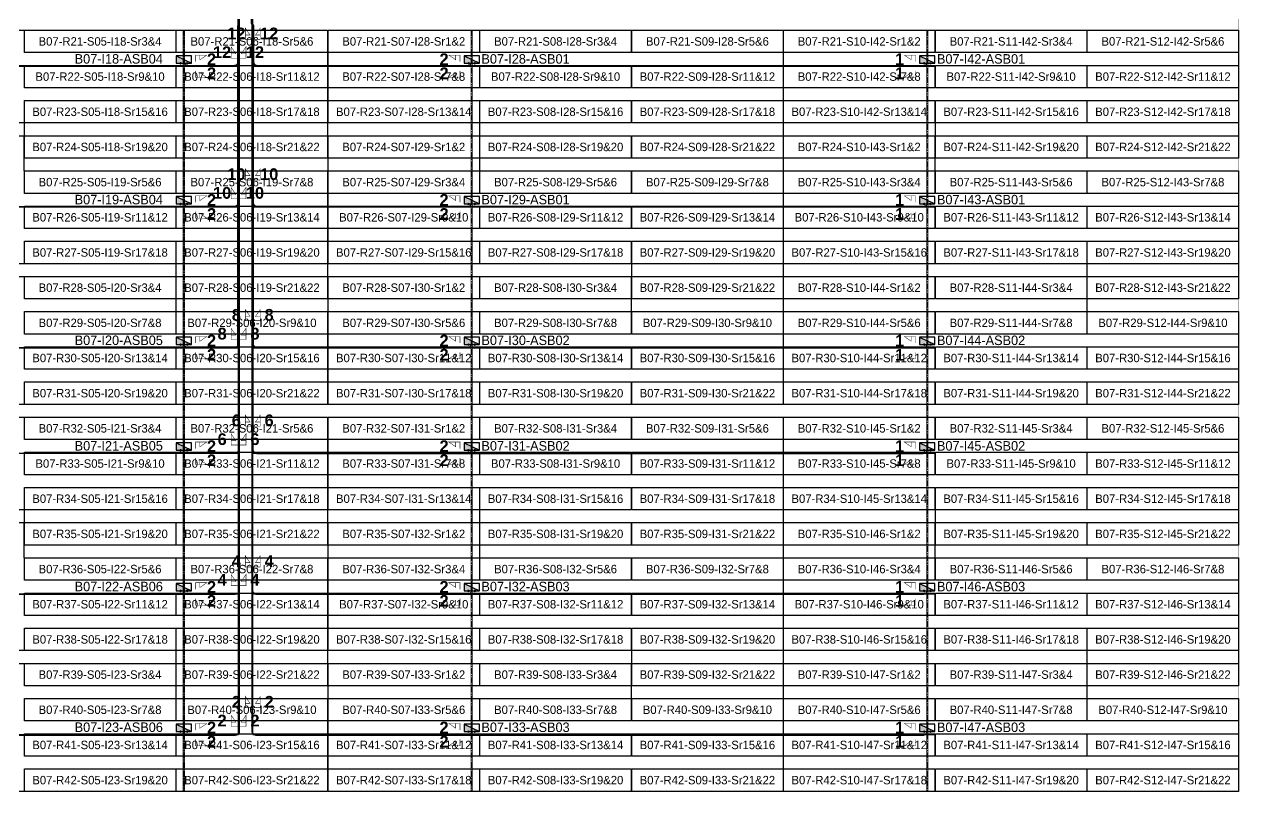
# Model space of a CAD drawing. Header units: metres. Extents: x 530797 to 531186, y 2675622 to 2675942.
# Drawn here: x 530926.7 to 531185.8, y 2675621.7 to 2675785.3 of the extents above; entities that cross this region are included whole.
import ezdxf
from ezdxf.enums import TextEntityAlignment as Align

# ---------------------------------------------------------------- set-up
doc = ezdxf.new("R2010")
doc.units = ezdxf.units.M
doc.linetypes.add('CENTER', pattern=[2, 1.25, -0.25, 0.25, -0.25])
doc.layers.add('Boundary-12.5 MW Block', color=6, linetype='Continuous', lineweight=9)
doc.layers.add('PILE', color=1, linetype='Continuous', lineweight=15)
for name, color, linetype in [('DC Trench BL-07', 40, 'Continuous'), ('E-Inverter Grouping', 2, 'Continuous'), ('Inverter Block-07', 7, 'Continuous'), ('LT Cable(AG) INV to LT Panel BL-07', 2, 'Continuous'), ('Messenger Wire Block-07 (Master Path)', 30, 'Continuous'), ('Messenger Wire Block-07 (MW Path)', 191, 'Continuous'), ('Messenger Wire Exc Link', 7, 'Continuous'), ('MMS Table Block-07', 8, 'Continuous'), ('Plan Line - DC BL-07', 40, 'Continuous'), ('Section Marking BL-07', 2, 'Continuous')]:
    doc.layers.add(name, color=color, linetype=linetype)
doc.styles.add('BoldTextStyle', font='arialbd.ttf')
doc.styles.get("Standard").update_dxf_attribs({"font": 'Adani Regular.ttf'})

# ---------------------------------------------------------------- blocks, each defined once
blk = doc.blocks.new('MMS Table (32.292 x 4.788)')
at = {"color": 0}
blk.add_lwpolyline([(0, -0.002), (0, 4.786), (32.292, 4.786), (32.292, -0.002)], close=True, dxfattribs=at)
at = {"color": 7}
blk.add_attdef('ID1', text='', height=1.8, dxfattribs=at).set_placement((16.146, 2.392), align=Align.MIDDLE_CENTER)
blk = doc.blocks.new('Inverter Block')
h = blk.add_hatch(color=0)
h.dxf.hatch_style = 1
h.paths.add_polyline_path([(-1.46, 2.27), (-1.46, 0.85), (1.46, 0.85)])
at = {"color": 0}
blk.add_lwpolyline([(1.46, 2.27), (-1.46, 2.27), (-1.46, 0.85), (1.46, 0.85)], close=True, dxfattribs=at)
blk.add_lwpolyline([(-1.46, 2.27), (1.46, 0.85)], dxfattribs=at)
at = {"layer": 'PILE'}
for centre in [(-0.61, 0.85), (0.61, 0.85)]:
    blk.add_circle(centre, 0.156, dxfattribs=at)
at = {"color": 7}
blk.add_attdef('ID', (-1.46, 3.01), '', height=1.8, dxfattribs=at)

msp = doc.modelspace()

# ---------------------------------------------------------------- linework, layer by layer
at = {"layer": 'Boundary-12.5 MW Block', "const_width": 0.05}
msp.add_lwpolyline([(530797.14, 2675941.58), (531185.74, 2675941.58), (531185.74, 2675621.79), (530797.14, 2675621.79)], close=True, dxfattribs=at)
at = {"layer": 'DC Trench BL-07', "color": 40, "const_width": 0.15}
for points in [[(530960.88, 2675784.08), (530960.58, 2675784.08), (530960.58, 2675621.79), (530960.88, 2675621.79)], [(531022.29, 2675784.08), (531021.99, 2675784.08), (531021.99, 2675621.79), (531022.29, 2675621.79)], [(531119.47, 2675784.08), (531119.17, 2675784.08), (531119.17, 2675621.79), (531119.47, 2675621.79)]]:
    msp.add_lwpolyline(points, close=True, dxfattribs=at)
at = {"layer": 'E-Inverter Grouping'}
for points in [[(530991.39, 2675756.79), (530926.7, 2675756.79), (530926.7, 2675764.29), (530894.31, 2675764.29), (530894.31, 2675784.08), (530991.39, 2675784.08)], [(531088.56, 2675756.79), (531023.88, 2675756.79), (531023.88, 2675764.29), (530991.49, 2675764.29), (530991.49, 2675784.08), (531088.56, 2675784.08)], [(531185.74, 2675756.79), (531121.06, 2675756.79), (531121.06, 2675764.29), (531088.66, 2675764.29), (531088.66, 2675784.08), (531185.74, 2675784.08)], [(530991.39, 2675726.79), (530959.1, 2675726.79), (530959.1, 2675734.29), (530894.31, 2675734.29), (530894.31, 2675761.58), (530926.6, 2675761.58), (530926.6, 2675754.08), (530991.39, 2675754.08)], [(531088.56, 2675726.79), (531056.27, 2675726.79), (531056.27, 2675734.29), (530991.49, 2675734.29), (530991.49, 2675761.58), (531023.78, 2675761.58), (531023.78, 2675754.08), (531088.56, 2675754.08)], [(531185.74, 2675726.79), (531153.45, 2675726.79), (531153.45, 2675734.29), (531088.66, 2675734.29), (531088.66, 2675761.58), (531120.96, 2675761.58), (531120.96, 2675754.08), (531185.74, 2675754.08)], [(530959, 2675724.08), (530991.39, 2675724.08), (530991.39, 2675704.29), (530894.31, 2675704.29), (530894.31, 2675731.58), (530959, 2675731.58)], [(531056.17, 2675724.08), (531088.56, 2675724.08), (531088.56, 2675704.29), (530991.49, 2675704.29), (530991.49, 2675731.58), (531056.17, 2675731.58)], [(531153.35, 2675724.08), (531185.74, 2675724.08), (531185.74, 2675704.29), (531088.66, 2675704.29), (531088.66, 2675731.58), (531153.35, 2675731.58)], [(530991.39, 2675674.29), (530926.7, 2675674.29), (530926.7, 2675681.79), (530894.31, 2675681.79), (530894.31, 2675701.58), (530991.39, 2675701.58)], [(531088.56, 2675674.29), (531023.88, 2675674.29), (531023.88, 2675681.79), (530991.49, 2675681.79), (530991.49, 2675701.58), (531088.56, 2675701.58)], [(531185.74, 2675674.29), (531121.06, 2675674.29), (531121.06, 2675681.79), (531088.66, 2675681.79), (531088.66, 2675701.58), (531185.74, 2675701.58)], [(530991.39, 2675644.29), (530959.1, 2675644.29), (530959.1, 2675651.79), (530894.31, 2675651.79), (530894.31, 2675679.08), (530926.6, 2675679.08), (530926.6, 2675671.58), (530991.39, 2675671.58)], [(531088.56, 2675644.29), (531056.27, 2675644.29), (531056.27, 2675651.79), (530991.49, 2675651.79), (530991.49, 2675679.08), (531023.78, 2675679.08), (531023.78, 2675671.58), (531088.56, 2675671.58)], [(531185.74, 2675644.29), (531153.45, 2675644.29), (531153.45, 2675651.79), (531088.66, 2675651.79), (531088.66, 2675679.08), (531120.96, 2675679.08), (531120.96, 2675671.58), (531185.74, 2675671.58)], [(530959, 2675641.58), (530991.39, 2675641.58), (530991.39, 2675621.79), (530894.31, 2675621.79), (530894.31, 2675649.08), (530959, 2675649.08)], [(531056.17, 2675641.58), (531088.56, 2675641.58), (531088.56, 2675621.79), (530991.49, 2675621.79), (530991.49, 2675649.08), (531056.17, 2675649.08)], [(531153.35, 2675641.58), (531185.74, 2675641.58), (531185.74, 2675621.79), (531088.66, 2675621.79), (531088.66, 2675649.08), (531153.35, 2675649.08)]]:
    msp.add_lwpolyline(points, close=True, dxfattribs=at)
at = {"layer": 'LT Cable(AG) INV to LT Panel BL-07'}
for points in [[(530987.18, 2675815.36), (530981.59, 2675815.36, -0.104388), (530981.22, 2675815.43), (530979.35, 2675816.26, 0.042157), (530979.2, 2675816.28), (530973.14, 2675816.28, 0.414214), (530972.24, 2675815.38), (530972.24, 2675785.65, 0.021647), (530972.24, 2675785.58), (530972.29, 2675785.08, -0.021647), (530972.29, 2675785), (530972.29, 2675777.38, -0.414214), (530971.39, 2675776.48), (530864.46, 2675776.48, -0.414214), (530863.56, 2675777.38), (530863.56, 2675777.73)], [(530987.18, 2675815.31), (530981.58, 2675815.31, -0.104512), (530981.22, 2675815.38), (530979.35, 2675816.21, 0.042157), (530979.19, 2675816.23), (530973.19, 2675816.23, 0.414214), (530972.29, 2675815.33), (530972.29, 2675785.65, 0.021647), (530972.29, 2675785.58), (530972.34, 2675785.08, -0.021647), (530972.34, 2675785), (530972.34, 2675747.33, -0.414214), (530971.44, 2675746.43), (530864.46, 2675746.43, -0.414214), (530863.56, 2675747.33), (530863.56, 2675747.73)], [(530985.24, 2675815.26), (530981.57, 2675815.26, -0.104638), (530981.21, 2675815.33), (530979.34, 2675816.16, 0.042157), (530979.19, 2675816.18), (530973.24, 2675816.18, 0.414214), (530972.34, 2675815.28), (530972.34, 2675785.66, 0.021647), (530972.34, 2675785.58), (530972.39, 2675785.08, -0.021647), (530972.39, 2675785), (530972.39, 2675717.28, -0.414214), (530971.49, 2675716.38), (530864.46, 2675716.38, -0.414214), (530863.56, 2675717.28), (530863.56, 2675717.73)], [(530985.24, 2675815.21), (530981.57, 2675815.21, -0.104764), (530981.2, 2675815.28), (530979.34, 2675816.11, 0.042157), (530979.19, 2675816.13), (530973.29, 2675816.13, 0.414214), (530972.39, 2675815.23), (530972.39, 2675785.66, 0.021647), (530972.39, 2675785.58), (530972.44, 2675785.08, -0.021647), (530972.44, 2675785.01), (530972.44, 2675694.73, -0.414214), (530971.54, 2675693.83), (530864.46, 2675693.83, -0.414214), (530863.56, 2675694.73), (530863.56, 2675695.23)], [(530983.16, 2675815.16), (530981.56, 2675815.16, -0.10489), (530981.2, 2675815.23), (530979.33, 2675816.06, 0.042157), (530979.18, 2675816.08), (530973.34, 2675816.08, 0.414214), (530972.44, 2675815.18), (530972.44, 2675785.66, 0.021647), (530972.44, 2675785.58), (530972.49, 2675785.09, -0.021647), (530972.49, 2675785.01), (530972.49, 2675664.68, -0.414214), (530971.59, 2675663.78), (530864.46, 2675663.78, -0.414214), (530863.56, 2675664.68), (530863.56, 2675665.23)], [(530983.16, 2675815.11), (530981.55, 2675815.11, -0.105017), (530981.19, 2675815.19), (530979.33, 2675816.01, 0.042157), (530979.18, 2675816.03), (530973.39, 2675816.03, 0.414214), (530972.49, 2675815.13), (530972.49, 2675785.66, 0.021647), (530972.49, 2675785.59), (530972.54, 2675785.09, -0.021647), (530972.54, 2675785.01), (530972.54, 2675634.63, -0.414214), (530971.64, 2675633.73), (530864.46, 2675633.73, -0.414214), (530863.56, 2675634.63), (530863.56, 2675635.23)], [(530987.18, 2675815.38), (530981.59, 2675815.38, -0.104325), (530981.23, 2675815.46), (530979.35, 2675816.29, 0.042157), (530979.2, 2675816.3), (530973.12, 2675816.3, 0.414214), (530972.22, 2675815.4), (530972.22, 2675785.65, 0.021647), (530972.22, 2675785.57), (530972.26, 2675785.08, -0.021647), (530972.27, 2675785), (530972.27, 2675777.4, -0.414214), (530971.37, 2675776.5), (530961.63, 2675776.5, -0.414214), (530960.73, 2675777.4), (530960.73, 2675777.73)], [(530987.18, 2675815.33), (530981.58, 2675815.33, -0.10445), (530981.22, 2675815.41), (530979.35, 2675816.24, 0.042157), (530979.2, 2675816.25), (530973.17, 2675816.25, 0.414214), (530972.27, 2675815.35), (530972.27, 2675785.65, 0.021647), (530972.27, 2675785.58), (530972.31, 2675785.08, -0.021647), (530972.32, 2675785), (530972.32, 2675747.35, -0.414214), (530971.42, 2675746.45), (530961.63, 2675746.45, -0.414214), (530960.73, 2675747.35), (530960.73, 2675747.73)], [(530985.24, 2675815.28), (530981.58, 2675815.28, -0.104575), (530981.21, 2675815.36), (530979.34, 2675816.19, 0.042157), (530979.19, 2675816.2), (530973.22, 2675816.2, 0.414214), (530972.32, 2675815.3), (530972.32, 2675785.66, 0.021647), (530972.32, 2675785.58), (530972.36, 2675785.08, -0.021647), (530972.37, 2675785), (530972.37, 2675717.3, -0.414214), (530971.47, 2675716.4), (530961.63, 2675716.4, -0.414214), (530960.73, 2675717.3), (530960.73, 2675717.73)], [(530985.24, 2675815.23), (530981.57, 2675815.23, -0.104701), (530981.21, 2675815.31), (530979.34, 2675816.14, 0.042157), (530979.19, 2675816.15), (530973.27, 2675816.15, 0.414214), (530972.37, 2675815.25), (530972.37, 2675785.66, 0.021647), (530972.37, 2675785.58), (530972.41, 2675785.08, -0.021647), (530972.42, 2675785), (530972.42, 2675694.75, -0.414214), (530971.52, 2675693.85), (530961.63, 2675693.85, -0.414214), (530960.73, 2675694.75), (530960.73, 2675695.23)], [(530983.16, 2675815.18), (530981.56, 2675815.18, -0.104827), (530981.2, 2675815.26), (530979.33, 2675816.09, 0.042157), (530979.18, 2675816.1), (530973.32, 2675816.1, 0.414214), (530972.42, 2675815.2), (530972.42, 2675785.66, 0.021647), (530972.42, 2675785.58), (530972.46, 2675785.08, -0.021647), (530972.47, 2675785.01), (530972.47, 2675664.7, -0.414214), (530971.57, 2675663.8), (530961.63, 2675663.8, -0.414214), (530960.73, 2675664.7), (530960.73, 2675665.23)], [(530983.16, 2675815.13), (530981.56, 2675815.13, -0.104954), (530981.19, 2675815.21), (530979.33, 2675816.04, 0.042157), (530979.18, 2675816.05), (530973.37, 2675816.05, 0.414214), (530972.47, 2675815.15), (530972.47, 2675785.66, 0.021647), (530972.47, 2675785.58), (530972.51, 2675785.09, -0.021647), (530972.52, 2675785.01), (530972.52, 2675634.65, -0.414214), (530971.62, 2675633.75), (530961.63, 2675633.75, -0.414214), (530960.73, 2675634.65), (530960.73, 2675635.23)]]:
    msp.add_lwpolyline(points, format="xyb", dxfattribs=at)
at = {"layer": 'LT Cable(AG) INV to LT Panel BL-07', "color": 5}
for points in [[(530982.14, 2675814.78), (530980.57, 2675814.78, 0.078431), (530980.29, 2675814.74), (530979.38, 2675814.44, -0.078431), (530979.1, 2675814.4), (530975.97, 2675814.4, 0.414214), (530975.07, 2675813.5), (530975.07, 2675785.76, 0.093355), (530975.13, 2675785.44), (530975.23, 2675785.18, -0.093355), (530975.29, 2675784.85), (530975.29, 2675634.65, 0.414214), (530976.19, 2675633.75), (531118.42, 2675633.75, 0.414214), (531119.32, 2675634.65), (531119.32, 2675635.23)], [(530982.14, 2675814.76), (530980.57, 2675814.76, 0.078431), (530980.29, 2675814.71), (530979.39, 2675814.42, -0.078431), (530979.11, 2675814.38), (530975.99, 2675814.38, 0.414214), (530975.09, 2675813.48), (530975.09, 2675785.77, 0.093355), (530975.15, 2675785.44), (530975.25, 2675785.18, -0.093355), (530975.32, 2675784.85), (530975.32, 2675634.68, 0.414214), (530976.22, 2675633.78), (531021.24, 2675633.78, 0.414214), (531022.14, 2675634.68), (531022.14, 2675635.23)], [(530982.14, 2675814.73), (530980.57, 2675814.73, 0.078431), (530980.3, 2675814.69), (530979.39, 2675814.39, -0.078431), (530979.11, 2675814.35), (530976.02, 2675814.35, 0.414214), (530975.12, 2675813.45), (530975.12, 2675785.77, 0.093355), (530975.18, 2675785.45), (530975.28, 2675785.19, -0.093355), (530975.34, 2675784.86), (530975.34, 2675664.7, 0.414214), (530976.24, 2675663.8), (531118.42, 2675663.8, 0.414214), (531119.32, 2675664.7), (531119.32, 2675665.23)], [(530982.14, 2675814.71), (530980.58, 2675814.71, 0.078431), (530980.3, 2675814.66), (530979.39, 2675814.37, -0.078431), (530979.12, 2675814.33), (530976.04, 2675814.33, 0.414214), (530975.14, 2675813.43), (530975.14, 2675785.78, 0.093355), (530975.2, 2675785.45), (530975.3, 2675785.19, -0.093355), (530975.37, 2675784.86), (530975.37, 2675664.73, 0.414214), (530976.27, 2675663.83), (531021.24, 2675663.83, 0.414214), (531022.14, 2675664.73), (531022.14, 2675665.23)], [(530984.13, 2675814.68), (530980.58, 2675814.68, 0.078431), (530980.3, 2675814.64), (530979.4, 2675814.34, -0.078431), (530979.12, 2675814.3), (530976.07, 2675814.3, 0.414214), (530975.17, 2675813.4), (530975.17, 2675785.78, 0.093355), (530975.23, 2675785.46), (530975.33, 2675785.2, -0.093355), (530975.39, 2675784.87), (530975.39, 2675694.75, 0.414214), (530976.29, 2675693.85), (531118.42, 2675693.85, 0.414214), (531119.32, 2675694.75), (531119.32, 2675695.23)], [(530984.13, 2675814.66), (530980.58, 2675814.66, 0.078431), (530980.31, 2675814.61), (530979.4, 2675814.32, -0.078431), (530979.12, 2675814.28), (530976.09, 2675814.28, 0.414214), (530975.19, 2675813.38), (530975.19, 2675785.79, 0.093355), (530975.25, 2675785.46), (530975.35, 2675785.2, -0.093355), (530975.42, 2675784.87), (530975.42, 2675694.78, 0.414214), (530976.32, 2675693.88), (531021.24, 2675693.88, 0.414214), (531022.14, 2675694.78), (531022.14, 2675695.23)], [(530984.13, 2675814.63), (530980.59, 2675814.63, 0.078431), (530980.31, 2675814.59), (530979.41, 2675814.29, -0.078431), (530979.13, 2675814.25), (530976.12, 2675814.25, 0.414214), (530975.22, 2675813.35), (530975.22, 2675785.79, 0.093355), (530975.28, 2675785.46), (530975.38, 2675785.2, -0.093355), (530975.44, 2675784.88), (530975.44, 2675717.3, 0.414214), (530976.34, 2675716.4), (531118.42, 2675716.4, 0.414214), (531119.32, 2675717.3), (531119.32, 2675717.73)], [(530984.13, 2675814.61), (530980.59, 2675814.61, 0.078431), (530980.32, 2675814.56), (530979.41, 2675814.27, -0.078431), (530979.13, 2675814.23), (530976.14, 2675814.23, 0.414214), (530975.24, 2675813.33), (530975.24, 2675785.8, 0.093355), (530975.3, 2675785.47), (530975.4, 2675785.21, -0.093355), (530975.47, 2675784.88), (530975.47, 2675717.33, 0.414214), (530976.37, 2675716.43), (531021.24, 2675716.43, 0.414214), (531022.14, 2675717.33), (531022.14, 2675717.73)], [(530986.29, 2675814.58), (530980.6, 2675814.58, 0.078431), (530980.32, 2675814.54), (530979.41, 2675814.24, -0.078431), (530979.14, 2675814.2), (530976.17, 2675814.2, 0.414214), (530975.27, 2675813.3), (530975.27, 2675785.8, 0.093355), (530975.33, 2675785.47), (530975.43, 2675785.21, -0.093355), (530975.49, 2675784.89), (530975.49, 2675747.35, 0.414214), (530976.39, 2675746.45), (531118.42, 2675746.45, 0.414214), (531119.32, 2675747.35), (531119.32, 2675747.73)], [(530986.29, 2675814.56), (530980.6, 2675814.56, 0.078431), (530980.32, 2675814.51), (530979.42, 2675814.22, -0.078431), (530979.14, 2675814.18), (530976.19, 2675814.18, 0.414214), (530975.29, 2675813.28), (530975.29, 2675785.81, 0.093355), (530975.35, 2675785.48), (530975.45, 2675785.22, -0.093355), (530975.52, 2675784.89), (530975.52, 2675747.38, 0.414214), (530976.42, 2675746.48), (531021.24, 2675746.48, 0.414214), (531022.14, 2675747.38), (531022.14, 2675747.73)], [(530986.29, 2675814.53), (530980.6, 2675814.53, 0.078431), (530980.33, 2675814.49), (530979.42, 2675814.19, -0.078431), (530979.14, 2675814.15), (530976.22, 2675814.15, 0.414214), (530975.32, 2675813.25), (530975.32, 2675785.81, 0.093355), (530975.38, 2675785.48), (530975.48, 2675785.22, -0.093355), (530975.54, 2675784.9), (530975.54, 2675777.4, 0.414214), (530976.44, 2675776.5), (531118.42, 2675776.5, 0.414214), (531119.32, 2675777.4), (531119.32, 2675777.73)], [(530986.29, 2675814.51), (530980.61, 2675814.51, 0.078431), (530980.33, 2675814.46), (530979.43, 2675814.17, -0.078431), (530979.15, 2675814.13), (530976.24, 2675814.13, 0.414214), (530975.34, 2675813.23), (530975.34, 2675785.82, 0.093355), (530975.4, 2675785.49), (530975.5, 2675785.23, -0.093355), (530975.57, 2675784.9), (530975.57, 2675777.43, 0.414214), (530976.47, 2675776.53), (531021.24, 2675776.53, 0.414214), (531022.14, 2675777.43), (531022.14, 2675777.73)]]:
    msp.add_lwpolyline(points, format="xyb", dxfattribs=at)
at = {"layer": 'Messenger Wire Block-07 (Master Path)'}
for points in [[(530972.39, 2675633.88), (530972.39, 2675785.04)], [(530975.42, 2675633.88), (530975.42, 2675785.04)], [(530861.92, 2675776.38), (530972.39, 2675776.38)], [(530975.42, 2675776.38), (531120.96, 2675776.38)], [(530861.92, 2675746.38), (530972.39, 2675746.38)], [(530975.42, 2675746.38), (531120.96, 2675746.38)], [(530861.92, 2675716.38), (530972.39, 2675716.38)], [(530975.42, 2675716.38), (531120.96, 2675716.38)], [(530861.92, 2675693.88), (530972.39, 2675693.88)], [(530975.42, 2675693.88), (531120.96, 2675693.88)], [(530861.92, 2675663.88), (530972.39, 2675663.88)], [(530975.42, 2675663.88), (531120.96, 2675663.88)], [(530861.92, 2675633.88), (530972.39, 2675633.88)], [(530975.42, 2675633.88), (531120.96, 2675633.88)]]:
    msp.add_lwpolyline(points, dxfattribs=at)
at = {"layer": 'Messenger Wire Block-07 (MW Path)', "const_width": 0.1}
for points in [[(530972.14, 2675716.38), (530972.14, 2675785.04)], [(530972.64, 2675633.88), (530972.64, 2675785.04)], [(530975.17, 2675633.88), (530975.17, 2675785.04)], [(530975.67, 2675716.38), (530975.67, 2675785.04)], [(530861.92, 2675776.38), (530972.39, 2675776.38)], [(530975.42, 2675776.38), (531120.96, 2675776.38)], [(530861.92, 2675746.38), (530972.39, 2675746.38)], [(530975.42, 2675746.38), (531120.96, 2675746.38)], [(530861.92, 2675716.38), (530972.39, 2675716.38)], [(530975.42, 2675716.38), (531120.96, 2675716.38)], [(530861.92, 2675693.88), (530972.39, 2675693.88)], [(530975.42, 2675693.88), (531120.96, 2675693.88)], [(530861.92, 2675663.88), (530972.39, 2675663.88)], [(530975.42, 2675663.88), (531120.96, 2675663.88)], [(530861.92, 2675633.88), (530972.39, 2675633.88)], [(530975.42, 2675633.88), (531120.96, 2675633.88)]]:
    msp.add_lwpolyline(points, dxfattribs=at)
at = {"layer": 'Messenger Wire Exc Link'}
for points in [[(530972.34, 2675785.62), (530972.39, 2675785.04)], [(530975.19, 2675785.62), (530975.42, 2675785.04)]]:
    msp.add_lwpolyline(points, dxfattribs=at)
at = {"layer": 'Plan Line - DC BL-07', "color": 6, "linetype": 'CENTER'}
for points in [[(530960.73, 2675784.08), (530960.73, 2675621.79)], [(531022.14, 2675784.08), (531022.14, 2675621.79)], [(531119.32, 2675784.08), (531119.32, 2675621.79)]]:
    msp.add_lwpolyline(points, dxfattribs=at)
at = {"layer": 'Section Marking BL-07', "color": 94, "lineweight": 35, "true_color": 0x00a500, "const_width": 0.1}
for points in [[(530975.22, 2675782.13), (530973.83, 2675782.13), (530973.83, 2675784.53), (530974.84, 2675783.05), (530973.83, 2675783.05)], [(530975.62, 2675782.13), (530977.01, 2675782.13), (530977.01, 2675784.53), (530976, 2675783.05), (530977.01, 2675783.05)], [(530972.19, 2675778.13), (530970.8, 2675778.13), (530970.8, 2675780.53), (530971.81, 2675779.05), (530970.8, 2675779.05)], [(530972.59, 2675778.13), (530973.98, 2675778.13), (530973.98, 2675780.53), (530972.97, 2675779.05), (530973.98, 2675779.05)], [(530963.23, 2675777.38), (530963.23, 2675778.77), (530965.63, 2675778.77), (530964.15, 2675777.76), (530964.15, 2675778.77)], [(531019.64, 2675777.38), (531019.64, 2675778.77), (531017.24, 2675778.77), (531018.72, 2675777.76), (531018.72, 2675778.77)], [(531116.82, 2675777.38), (531116.82, 2675778.77), (531114.42, 2675778.77), (531115.9, 2675777.76), (531115.9, 2675778.77)], [(530963.23, 2675775.38), (530963.23, 2675773.99), (530965.63, 2675773.99), (530964.15, 2675775), (530964.15, 2675773.99)], [(531019.64, 2675775.38), (531019.64, 2675773.99), (531017.24, 2675773.99), (531018.72, 2675775), (531018.72, 2675773.99)], [(531116.82, 2675775.38), (531116.82, 2675773.99), (531114.42, 2675773.99), (531115.9, 2675775), (531115.9, 2675773.99)], [(530975.22, 2675752.13), (530973.83, 2675752.13), (530973.83, 2675754.53), (530974.84, 2675753.05), (530973.83, 2675753.05)], [(530975.62, 2675752.13), (530977.01, 2675752.13), (530977.01, 2675754.53), (530976, 2675753.05), (530977.01, 2675753.05)], [(530972.19, 2675748.13), (530970.8, 2675748.13), (530970.8, 2675750.53), (530971.81, 2675749.05), (530970.8, 2675749.05)], [(530972.59, 2675748.13), (530973.98, 2675748.13), (530973.98, 2675750.53), (530972.97, 2675749.05), (530973.98, 2675749.05)], [(530963.23, 2675747.38), (530963.23, 2675748.77), (530965.63, 2675748.77), (530964.15, 2675747.76), (530964.15, 2675748.77)], [(531019.64, 2675747.38), (531019.64, 2675748.77), (531017.24, 2675748.77), (531018.72, 2675747.76), (531018.72, 2675748.77)], [(531116.82, 2675747.38), (531116.82, 2675748.77), (531114.42, 2675748.77), (531115.9, 2675747.76), (531115.9, 2675748.77)], [(530963.23, 2675745.38), (530963.23, 2675743.99), (530965.63, 2675743.99), (530964.15, 2675745), (530964.15, 2675743.99)], [(531019.64, 2675745.38), (531019.64, 2675743.99), (531017.24, 2675743.99), (531018.72, 2675745), (531018.72, 2675743.99)], [(531116.82, 2675745.38), (531116.82, 2675743.99), (531114.42, 2675743.99), (531115.9, 2675745), (531115.9, 2675743.99)], [(530975.22, 2675722.13), (530973.83, 2675722.13), (530973.83, 2675724.53), (530974.84, 2675723.05), (530973.83, 2675723.05)], [(530975.62, 2675722.13), (530977.01, 2675722.13), (530977.01, 2675724.53), (530976, 2675723.05), (530977.01, 2675723.05)], [(530972.19, 2675718.13), (530970.8, 2675718.13), (530970.8, 2675720.53), (530971.81, 2675719.05), (530970.8, 2675719.05)], [(530972.59, 2675718.13), (530973.98, 2675718.13), (530973.98, 2675720.53), (530972.97, 2675719.05), (530973.98, 2675719.05)], [(530963.23, 2675717.38), (530963.23, 2675718.77), (530965.63, 2675718.77), (530964.15, 2675717.76), (530964.15, 2675718.77)], [(531019.64, 2675717.38), (531019.64, 2675718.77), (531017.24, 2675718.77), (531018.72, 2675717.76), (531018.72, 2675718.77)], [(531116.82, 2675717.38), (531116.82, 2675718.77), (531114.42, 2675718.77), (531115.9, 2675717.76), (531115.9, 2675718.77)], [(530963.23, 2675715.38), (530963.23, 2675713.99), (530965.63, 2675713.99), (530964.15, 2675715), (530964.15, 2675713.99)], [(531019.64, 2675715.38), (531019.64, 2675713.99), (531017.24, 2675713.99), (531018.72, 2675715), (531018.72, 2675713.99)], [(531116.82, 2675715.38), (531116.82, 2675713.99), (531114.42, 2675713.99), (531115.9, 2675715), (531115.9, 2675713.99)], [(530975.22, 2675699.63), (530973.83, 2675699.63), (530973.83, 2675702.03), (530974.84, 2675700.55), (530973.83, 2675700.55)], [(530975.62, 2675699.63), (530977.01, 2675699.63), (530977.01, 2675702.03), (530976, 2675700.55), (530977.01, 2675700.55)], [(530963.23, 2675694.88), (530963.23, 2675696.27), (530965.63, 2675696.27), (530964.15, 2675695.26), (530964.15, 2675696.27)], [(530972.19, 2675695.63), (530970.8, 2675695.63), (530970.8, 2675698.03), (530971.81, 2675696.55), (530970.8, 2675696.55)], [(530972.59, 2675695.63), (530973.98, 2675695.63), (530973.98, 2675698.03), (530972.97, 2675696.55), (530973.98, 2675696.55)], [(531019.64, 2675694.88), (531019.64, 2675696.27), (531017.24, 2675696.27), (531018.72, 2675695.26), (531018.72, 2675696.27)], [(531116.82, 2675694.88), (531116.82, 2675696.27), (531114.42, 2675696.27), (531115.9, 2675695.26), (531115.9, 2675696.27)], [(530963.23, 2675692.88), (530963.23, 2675691.49), (530965.63, 2675691.49), (530964.15, 2675692.5), (530964.15, 2675691.49)], [(531019.64, 2675692.88), (531019.64, 2675691.49), (531017.24, 2675691.49), (531018.72, 2675692.5), (531018.72, 2675691.49)], [(531116.82, 2675692.88), (531116.82, 2675691.49), (531114.42, 2675691.49), (531115.9, 2675692.5), (531115.9, 2675691.49)], [(530975.22, 2675669.63), (530973.83, 2675669.63), (530973.83, 2675672.03), (530974.84, 2675670.55), (530973.83, 2675670.55)], [(530975.62, 2675669.63), (530977.01, 2675669.63), (530977.01, 2675672.03), (530976, 2675670.55), (530977.01, 2675670.55)], [(530972.19, 2675665.63), (530970.8, 2675665.63), (530970.8, 2675668.03), (530971.81, 2675666.55), (530970.8, 2675666.55)], [(530972.59, 2675665.63), (530973.98, 2675665.63), (530973.98, 2675668.03), (530972.97, 2675666.55), (530973.98, 2675666.55)], [(530963.23, 2675664.88), (530963.23, 2675666.27), (530965.63, 2675666.27), (530964.15, 2675665.26), (530964.15, 2675666.27)], [(531019.64, 2675664.88), (531019.64, 2675666.27), (531017.24, 2675666.27), (531018.72, 2675665.26), (531018.72, 2675666.27)], [(531116.82, 2675664.88), (531116.82, 2675666.27), (531114.42, 2675666.27), (531115.9, 2675665.26), (531115.9, 2675666.27)], [(530963.23, 2675662.88), (530963.23, 2675661.49), (530965.63, 2675661.49), (530964.15, 2675662.5), (530964.15, 2675661.49)], [(531019.64, 2675662.88), (531019.64, 2675661.49), (531017.24, 2675661.49), (531018.72, 2675662.5), (531018.72, 2675661.49)], [(531116.82, 2675662.88), (531116.82, 2675661.49), (531114.42, 2675661.49), (531115.9, 2675662.5), (531115.9, 2675661.49)], [(530975.22, 2675639.63), (530973.83, 2675639.63), (530973.83, 2675642.03), (530974.84, 2675640.55), (530973.83, 2675640.55)], [(530975.62, 2675639.63), (530977.01, 2675639.63), (530977.01, 2675642.03), (530976, 2675640.55), (530977.01, 2675640.55)], [(530972.19, 2675635.63), (530970.8, 2675635.63), (530970.8, 2675638.03), (530971.81, 2675636.55), (530970.8, 2675636.55)], [(530972.59, 2675635.63), (530973.98, 2675635.63), (530973.98, 2675638.03), (530972.97, 2675636.55), (530973.98, 2675636.55)], [(530963.23, 2675634.88), (530963.23, 2675636.27), (530965.63, 2675636.27), (530964.15, 2675635.26), (530964.15, 2675636.27)], [(531019.64, 2675634.88), (531019.64, 2675636.27), (531017.24, 2675636.27), (531018.72, 2675635.26), (531018.72, 2675636.27)], [(531116.82, 2675634.88), (531116.82, 2675636.27), (531114.42, 2675636.27), (531115.9, 2675635.26), (531115.9, 2675636.27)], [(530963.23, 2675632.88), (530963.23, 2675631.49), (530965.63, 2675631.49), (530964.15, 2675632.5), (530964.15, 2675631.49)], [(531019.64, 2675632.88), (531019.64, 2675631.49), (531017.24, 2675631.49), (531018.72, 2675632.5), (531018.72, 2675631.49)], [(531116.82, 2675632.88), (531116.82, 2675631.49), (531114.42, 2675631.49), (531115.9, 2675632.5), (531115.9, 2675631.49)]]:
    msp.add_lwpolyline(points, dxfattribs=at)

# ---------------------------------------------------------------- block references
at = {"layer": 'Inverter Block-07'}
ref = msp.add_blockref('Inverter Block', (530960.73, 2675776.07), dxfattribs=dict(at, xscale=1.124999999976148, yscale=1.124999999976148, zscale=1.124999999976148))
ref.add_attrib('ID', 'B07-I18-ASB04', (530937.43, 2675776.95), dxfattribs={"layer": '0', "color": 7, "height": 2.025})
ref = msp.add_blockref('Inverter Block', (531022.14, 2675776.07), dxfattribs=dict(at, xscale=1.124999999976148, yscale=1.124999999976148, zscale=1.124999999976148))
ref.add_attrib('ID', 'B07-I28-ASB01', (531024.21, 2675776.94), dxfattribs={"layer": '0', "color": 7, "height": 2.025})
ref = msp.add_blockref('Inverter Block', (531119.32, 2675776.07), dxfattribs=dict(at, xscale=1.124999999976148, yscale=1.124999999976148, zscale=1.124999999976148))
ref.add_attrib('ID', 'B07-I42-ASB01', (531121.39, 2675776.94), dxfattribs={"layer": '0', "color": 7, "height": 2.025})
ref = msp.add_blockref('Inverter Block', (530960.73, 2675746.07), dxfattribs=dict(at, xscale=1.124999999976148, yscale=1.124999999976148, zscale=1.124999999976148))
ref.add_attrib('ID', 'B07-I19-ASB04', (530937.43, 2675746.95), dxfattribs={"layer": '0', "color": 7, "height": 2.025})
ref = msp.add_blockref('Inverter Block', (531022.14, 2675746.07), dxfattribs=dict(at, xscale=1.124999999976148, yscale=1.124999999976148, zscale=1.124999999976148))
ref.add_attrib('ID', 'B07-I29-ASB01', (531024.21, 2675746.94), dxfattribs={"layer": '0', "color": 7, "height": 2.025})
ref = msp.add_blockref('Inverter Block', (531119.32, 2675746.07), dxfattribs=dict(at, xscale=1.124999999976148, yscale=1.124999999976148, zscale=1.124999999976148))
ref.add_attrib('ID', 'B07-I43-ASB01', (531121.39, 2675746.94), dxfattribs={"layer": '0', "color": 7, "height": 2.025})
ref = msp.add_blockref('Inverter Block', (530960.73, 2675716.07), dxfattribs=dict(at, xscale=1.124999999976148, yscale=1.124999999976148, zscale=1.124999999976148))
ref.add_attrib('ID', 'B07-I20-ASB05', (530937.43, 2675716.95), dxfattribs={"layer": '0', "color": 7, "height": 2.025})
ref = msp.add_blockref('Inverter Block', (531022.14, 2675716.07), dxfattribs=dict(at, xscale=1.124999999976148, yscale=1.124999999976148, zscale=1.124999999976148))
ref.add_attrib('ID', 'B07-I30-ASB02', (531024.21, 2675716.94), dxfattribs={"layer": '0', "color": 7, "height": 2.025})
ref = msp.add_blockref('Inverter Block', (531119.32, 2675716.07), dxfattribs=dict(at, xscale=1.124999999976148, yscale=1.124999999976148, zscale=1.124999999976148))
ref.add_attrib('ID', 'B07-I44-ASB02', (531121.39, 2675716.94), dxfattribs={"layer": '0', "color": 7, "height": 2.025})
ref = msp.add_blockref('Inverter Block', (530960.73, 2675693.57), dxfattribs=dict(at, xscale=1.124999999976148, yscale=1.124999999976148, zscale=1.124999999976148))
ref.add_attrib('ID', 'B07-I21-ASB05', (530937.43, 2675694.45), dxfattribs={"layer": '0', "color": 7, "height": 2.025})
ref = msp.add_blockref('Inverter Block', (531022.14, 2675693.57), dxfattribs=dict(at, xscale=1.124999999976148, yscale=1.124999999976148, zscale=1.124999999976148))
ref.add_attrib('ID', 'B07-I31-ASB02', (531024.21, 2675694.44), dxfattribs={"layer": '0', "color": 7, "height": 2.025})
ref = msp.add_blockref('Inverter Block', (531119.32, 2675693.57), dxfattribs=dict(at, xscale=1.124999999976148, yscale=1.124999999976148, zscale=1.124999999976148))
ref.add_attrib('ID', 'B07-I45-ASB02', (531121.39, 2675694.44), dxfattribs={"layer": '0', "color": 7, "height": 2.025})
ref = msp.add_blockref('Inverter Block', (530960.73, 2675663.57), dxfattribs=dict(at, xscale=1.124999999976148, yscale=1.124999999976148, zscale=1.124999999976148))
ref.add_attrib('ID', 'B07-I22-ASB06', (530937.43, 2675664.45), dxfattribs={"layer": '0', "color": 7, "height": 2.025})
ref = msp.add_blockref('Inverter Block', (531022.14, 2675663.57), dxfattribs=dict(at, xscale=1.124999999976148, yscale=1.124999999976148, zscale=1.124999999976148))
ref.add_attrib('ID', 'B07-I32-ASB03', (531024.21, 2675664.44), dxfattribs={"layer": '0', "color": 7, "height": 2.025})
ref = msp.add_blockref('Inverter Block', (531119.32, 2675663.57), dxfattribs=dict(at, xscale=1.124999999976148, yscale=1.124999999976148, zscale=1.124999999976148))
ref.add_attrib('ID', 'B07-I46-ASB03', (531121.39, 2675664.44), dxfattribs={"layer": '0', "color": 7, "height": 2.025})
ref = msp.add_blockref('Inverter Block', (530960.73, 2675633.57), dxfattribs=dict(at, xscale=1.124999999976148, yscale=1.124999999976148, zscale=1.124999999976148))
ref.add_attrib('ID', 'B07-I23-ASB06', (530937.43, 2675634.45), dxfattribs={"layer": '0', "color": 7, "height": 2.025})
ref = msp.add_blockref('Inverter Block', (531022.14, 2675633.57), dxfattribs=dict(at, xscale=1.124999999976148, yscale=1.124999999976148, zscale=1.124999999976148))
ref.add_attrib('ID', 'B07-I33-ASB03', (531024.21, 2675634.44), dxfattribs={"layer": '0', "color": 7, "height": 2.025})
ref = msp.add_blockref('Inverter Block', (531119.32, 2675633.57), dxfattribs=dict(at, xscale=1.124999999976148, yscale=1.124999999976148, zscale=1.124999999976148))
ref.add_attrib('ID', 'B07-I47-ASB03', (531121.39, 2675634.44), dxfattribs={"layer": '0', "color": 7, "height": 2.025})
at = {"layer": 'MMS Table Block-07'}
for p, values in [((530926.7, 2675779.29), {'ID1': 'B07-R21-S05-I18-Sr3&4'}), ((530959.1, 2675779.29), {'ID1': 'B07-R21-S06-I18-Sr5&6'}), ((530991.49, 2675779.29), {'ID1': 'B07-R21-S07-I28-Sr1&2'}), ((531023.88, 2675779.29), {'ID1': 'B07-R21-S08-I28-Sr3&4'}), ((531056.27, 2675779.29), {'ID1': 'B07-R21-S09-I28-Sr5&6'}), ((531088.66, 2675779.29), {'ID1': 'B07-R21-S10-I42-Sr1&2'}), ((531121.06, 2675779.29), {'ID1': 'B07-R21-S11-I42-Sr3&4'}), ((531153.45, 2675779.29), {'ID1': 'B07-R21-S12-I42-Sr5&6'}), ((530926.7, 2675771.79), {'ID1': 'B07-R22-S05-I18-Sr9&10'}), ((530959.1, 2675771.79), {'ID1': 'B07-R22-S06-I18-Sr11&12'}), ((530991.49, 2675771.79), {'ID1': 'B07-R22-S07-I28-Sr7&8'}), ((531023.88, 2675771.79), {'ID1': 'B07-R22-S08-I28-Sr9&10'}), ((531056.27, 2675771.79), {'ID1': 'B07-R22-S09-I28-Sr11&12'}), ((531088.66, 2675771.79), {'ID1': 'B07-R22-S10-I42-Sr7&8'}), ((531121.06, 2675771.79), {'ID1': 'B07-R22-S11-I42-Sr9&10'}), ((531153.45, 2675771.79), {'ID1': 'B07-R22-S12-I42-Sr11&12'}), ((530926.7, 2675764.29), {'ID1': 'B07-R23-S05-I18-Sr15&16'}), ((530959.1, 2675764.29), {'ID1': 'B07-R23-S06-I18-Sr17&18'}), ((530991.49, 2675764.29), {'ID1': 'B07-R23-S07-I28-Sr13&14'}), ((531023.88, 2675764.29), {'ID1': 'B07-R23-S08-I28-Sr15&16'}), ((531056.27, 2675764.29), {'ID1': 'B07-R23-S09-I28-Sr17&18'}), ((531088.66, 2675764.29), {'ID1': 'B07-R23-S10-I42-Sr13&14'}), ((531121.06, 2675764.29), {'ID1': 'B07-R23-S11-I42-Sr15&16'}), ((531153.45, 2675764.29), {'ID1': 'B07-R23-S12-I42-Sr17&18'}), ((530926.7, 2675756.79), {'ID1': 'B07-R24-S05-I18-Sr19&20'}), ((530959.1, 2675756.79), {'ID1': 'B07-R24-S06-I18-Sr21&22'}), ((530991.49, 2675756.79), {'ID1': 'B07-R24-S07-I29-Sr1&2'}), ((531023.88, 2675756.79), {'ID1': 'B07-R24-S08-I28-Sr19&20'}), ((531056.27, 2675756.79), {'ID1': 'B07-R24-S09-I28-Sr21&22'}), ((531088.66, 2675756.79), {'ID1': 'B07-R24-S10-I43-Sr1&2'}), ((531121.06, 2675756.79), {'ID1': 'B07-R24-S11-I42-Sr19&20'}), ((531153.45, 2675756.79), {'ID1': 'B07-R24-S12-I42-Sr21&22'}), ((530926.7, 2675749.29), {'ID1': 'B07-R25-S05-I19-Sr5&6'}), ((530959.1, 2675749.29), {'ID1': 'B07-R25-S06-I19-Sr7&8'}), ((530991.49, 2675749.29), {'ID1': 'B07-R25-S07-I29-Sr3&4'}), ((531023.88, 2675749.29), {'ID1': 'B07-R25-S08-I29-Sr5&6'}), ((531056.27, 2675749.29), {'ID1': 'B07-R25-S09-I29-Sr7&8'}), ((531088.66, 2675749.29), {'ID1': 'B07-R25-S10-I43-Sr3&4'}), ((531121.06, 2675749.29), {'ID1': 'B07-R25-S11-I43-Sr5&6'}), ((531153.45, 2675749.29), {'ID1': 'B07-R25-S12-I43-Sr7&8'}), ((530926.7, 2675741.79), {'ID1': 'B07-R26-S05-I19-Sr11&12'}), ((530959.1, 2675741.79), {'ID1': 'B07-R26-S06-I19-Sr13&14'}), ((530991.49, 2675741.79), {'ID1': 'B07-R26-S07-I29-Sr9&10'}), ((531023.88, 2675741.79), {'ID1': 'B07-R26-S08-I29-Sr11&12'}), ((531056.27, 2675741.79), {'ID1': 'B07-R26-S09-I29-Sr13&14'}), ((531088.66, 2675741.79), {'ID1': 'B07-R26-S10-I43-Sr9&10'}), ((531121.06, 2675741.79), {'ID1': 'B07-R26-S11-I43-Sr11&12'}), ((531153.45, 2675741.79), {'ID1': 'B07-R26-S12-I43-Sr13&14'}), ((530926.7, 2675734.29), {'ID1': 'B07-R27-S05-I19-Sr17&18'}), ((530959.1, 2675734.29), {'ID1': 'B07-R27-S06-I19-Sr19&20'}), ((530991.49, 2675734.29), {'ID1': 'B07-R27-S07-I29-Sr15&16'}), ((531023.88, 2675734.29), {'ID1': 'B07-R27-S08-I29-Sr17&18'}), ((531056.27, 2675734.29), {'ID1': 'B07-R27-S09-I29-Sr19&20'}), ((531088.66, 2675734.29), {'ID1': 'B07-R27-S10-I43-Sr15&16'}), ((531121.06, 2675734.29), {'ID1': 'B07-R27-S11-I43-Sr17&18'}), ((531153.45, 2675734.29), {'ID1': 'B07-R27-S12-I43-Sr19&20'}), ((530926.7, 2675726.79), {'ID1': 'B07-R28-S05-I20-Sr3&4'}), ((530959.1, 2675726.79), {'ID1': 'B07-R28-S06-I19-Sr21&22'}), ((530991.49, 2675726.79), {'ID1': 'B07-R28-S07-I30-Sr1&2'}), ((531023.88, 2675726.79), {'ID1': 'B07-R28-S08-I30-Sr3&4'}), ((531056.27, 2675726.79), {'ID1': 'B07-R28-S09-I29-Sr21&22'}), ((531088.66, 2675726.79), {'ID1': 'B07-R28-S10-I44-Sr1&2'}), ((531121.06, 2675726.79), {'ID1': 'B07-R28-S11-I44-Sr3&4'}), ((531153.45, 2675726.79), {'ID1': 'B07-R28-S12-I43-Sr21&22'}), ((530926.7, 2675719.29), {'ID1': 'B07-R29-S05-I20-Sr7&8'}), ((530959.1, 2675719.29), {'ID1': 'B07-R29-S06-I20-Sr9&10'}), ((530991.49, 2675719.29), {'ID1': 'B07-R29-S07-I30-Sr5&6'}), ((531023.88, 2675719.29), {'ID1': 'B07-R29-S08-I30-Sr7&8'}), ((531056.27, 2675719.29), {'ID1': 'B07-R29-S09-I30-Sr9&10'}), ((531088.66, 2675719.29), {'ID1': 'B07-R29-S10-I44-Sr5&6'}), ((531121.06, 2675719.29), {'ID1': 'B07-R29-S11-I44-Sr7&8'}), ((531153.45, 2675719.29), {'ID1': 'B07-R29-S12-I44-Sr9&10'}), ((530926.7, 2675711.79), {'ID1': 'B07-R30-S05-I20-Sr13&14'}), ((530959.1, 2675711.79), {'ID1': 'B07-R30-S06-I20-Sr15&16'}), ((530991.49, 2675711.79), {'ID1': 'B07-R30-S07-I30-Sr11&12'}), ((531023.88, 2675711.79), {'ID1': 'B07-R30-S08-I30-Sr13&14'}), ((531056.27, 2675711.79), {'ID1': 'B07-R30-S09-I30-Sr15&16'}), ((531088.66, 2675711.79), {'ID1': 'B07-R30-S10-I44-Sr11&12'}), ((531121.06, 2675711.79), {'ID1': 'B07-R30-S11-I44-Sr13&14'}), ((531153.45, 2675711.79), {'ID1': 'B07-R30-S12-I44-Sr15&16'}), ((530926.7, 2675704.29), {'ID1': 'B07-R31-S05-I20-Sr19&20'}), ((530959.1, 2675704.29), {'ID1': 'B07-R31-S06-I20-Sr21&22'}), ((530991.49, 2675704.29), {'ID1': 'B07-R31-S07-I30-Sr17&18'}), ((531023.88, 2675704.29), {'ID1': 'B07-R31-S08-I30-Sr19&20'}), ((531056.27, 2675704.29), {'ID1': 'B07-R31-S09-I30-Sr21&22'}), ((531088.66, 2675704.29), {'ID1': 'B07-R31-S10-I44-Sr17&18'}), ((531121.06, 2675704.29), {'ID1': 'B07-R31-S11-I44-Sr19&20'}), ((531153.45, 2675704.29), {'ID1': 'B07-R31-S12-I44-Sr21&22'}), ((530926.7, 2675696.79), {'ID1': 'B07-R32-S05-I21-Sr3&4'}), ((530959.1, 2675696.79), {'ID1': 'B07-R32-S06-I21-Sr5&6'}), ((530991.49, 2675696.79), {'ID1': 'B07-R32-S07-I31-Sr1&2'}), ((531023.88, 2675696.79), {'ID1': 'B07-R32-S08-I31-Sr3&4'}), ((531056.27, 2675696.79), {'ID1': 'B07-R32-S09-I31-Sr5&6'}), ((531088.66, 2675696.79), {'ID1': 'B07-R32-S10-I45-Sr1&2'}), ((531121.06, 2675696.79), {'ID1': 'B07-R32-S11-I45-Sr3&4'}), ((531153.45, 2675696.79), {'ID1': 'B07-R32-S12-I45-Sr5&6'}), ((530926.7, 2675689.29), {'ID1': 'B07-R33-S05-I21-Sr9&10'}), ((530959.1, 2675689.29), {'ID1': 'B07-R33-S06-I21-Sr11&12'}), ((530991.49, 2675689.29), {'ID1': 'B07-R33-S07-I31-Sr7&8'}), ((531023.88, 2675689.29), {'ID1': 'B07-R33-S08-I31-Sr9&10'}), ((531056.27, 2675689.29), {'ID1': 'B07-R33-S09-I31-Sr11&12'}), ((531088.66, 2675689.29), {'ID1': 'B07-R33-S10-I45-Sr7&8'}), ((531121.06, 2675689.29), {'ID1': 'B07-R33-S11-I45-Sr9&10'}), ((531153.45, 2675689.29), {'ID1': 'B07-R33-S12-I45-Sr11&12'}), ((530926.7, 2675681.79), {'ID1': 'B07-R34-S05-I21-Sr15&16'}), ((530959.1, 2675681.79), {'ID1': 'B07-R34-S06-I21-Sr17&18'}), ((530991.49, 2675681.79), {'ID1': 'B07-R34-S07-I31-Sr13&14'}), ((531023.88, 2675681.79), {'ID1': 'B07-R34-S08-I31-Sr15&16'}), ((531056.27, 2675681.79), {'ID1': 'B07-R34-S09-I31-Sr17&18'}), ((531088.66, 2675681.79), {'ID1': 'B07-R34-S10-I45-Sr13&14'}), ((531121.06, 2675681.79), {'ID1': 'B07-R34-S11-I45-Sr15&16'}), ((531153.45, 2675681.79), {'ID1': 'B07-R34-S12-I45-Sr17&18'}), ((530926.7, 2675674.29), {'ID1': 'B07-R35-S05-I21-Sr19&20'}), ((530959.1, 2675674.29), {'ID1': 'B07-R35-S06-I21-Sr21&22'}), ((530991.49, 2675674.29), {'ID1': 'B07-R35-S07-I32-Sr1&2'}), ((531023.88, 2675674.29), {'ID1': 'B07-R35-S08-I31-Sr19&20'}), ((531056.27, 2675674.29), {'ID1': 'B07-R35-S09-I31-Sr21&22'}), ((531088.66, 2675674.29), {'ID1': 'B07-R35-S10-I46-Sr1&2'}), ((531121.06, 2675674.29), {'ID1': 'B07-R35-S11-I45-Sr19&20'}), ((531153.45, 2675674.29), {'ID1': 'B07-R35-S12-I45-Sr21&22'}), ((530926.7, 2675666.79), {'ID1': 'B07-R36-S05-I22-Sr5&6'}), ((530959.1, 2675666.79), {'ID1': 'B07-R36-S06-I22-Sr7&8'}), ((530991.49, 2675666.79), {'ID1': 'B07-R36-S07-I32-Sr3&4'}), ((531023.88, 2675666.79), {'ID1': 'B07-R36-S08-I32-Sr5&6'}), ((531056.27, 2675666.79), {'ID1': 'B07-R36-S09-I32-Sr7&8'}), ((531088.66, 2675666.79), {'ID1': 'B07-R36-S10-I46-Sr3&4'}), ((531121.06, 2675666.79), {'ID1': 'B07-R36-S11-I46-Sr5&6'}), ((531153.45, 2675666.79), {'ID1': 'B07-R36-S12-I46-Sr7&8'}), ((530926.7, 2675659.29), {'ID1': 'B07-R37-S05-I22-Sr11&12'}), ((530959.1, 2675659.29), {'ID1': 'B07-R37-S06-I22-Sr13&14'}), ((530991.49, 2675659.29), {'ID1': 'B07-R37-S07-I32-Sr9&10'}), ((531023.88, 2675659.29), {'ID1': 'B07-R37-S08-I32-Sr11&12'}), ((531056.27, 2675659.29), {'ID1': 'B07-R37-S09-I32-Sr13&14'}), ((531088.66, 2675659.29), {'ID1': 'B07-R37-S10-I46-Sr9&10'}), ((531121.06, 2675659.29), {'ID1': 'B07-R37-S11-I46-Sr11&12'}), ((531153.45, 2675659.29), {'ID1': 'B07-R37-S12-I46-Sr13&14'}), ((530926.7, 2675651.79), {'ID1': 'B07-R38-S05-I22-Sr17&18'}), ((530959.1, 2675651.79), {'ID1': 'B07-R38-S06-I22-Sr19&20'}), ((530991.49, 2675651.79), {'ID1': 'B07-R38-S07-I32-Sr15&16'}), ((531023.88, 2675651.79), {'ID1': 'B07-R38-S08-I32-Sr17&18'}), ((531056.27, 2675651.79), {'ID1': 'B07-R38-S09-I32-Sr19&20'}), ((531088.66, 2675651.79), {'ID1': 'B07-R38-S10-I46-Sr15&16'}), ((531121.06, 2675651.79), {'ID1': 'B07-R38-S11-I46-Sr17&18'}), ((531153.45, 2675651.79), {'ID1': 'B07-R38-S12-I46-Sr19&20'}), ((530926.7, 2675644.29), {'ID1': 'B07-R39-S05-I23-Sr3&4'}), ((530959.1, 2675644.29), {'ID1': 'B07-R39-S06-I22-Sr21&22'}), ((530991.49, 2675644.29), {'ID1': 'B07-R39-S07-I33-Sr1&2'}), ((531023.88, 2675644.29), {'ID1': 'B07-R39-S08-I33-Sr3&4'}), ((531056.27, 2675644.29), {'ID1': 'B07-R39-S09-I32-Sr21&22'}), ((531088.66, 2675644.29), {'ID1': 'B07-R39-S10-I47-Sr1&2'}), ((531121.06, 2675644.29), {'ID1': 'B07-R39-S11-I47-Sr3&4'}), ((531153.45, 2675644.29), {'ID1': 'B07-R39-S12-I46-Sr21&22'}), ((530926.7, 2675636.79), {'ID1': 'B07-R40-S05-I23-Sr7&8'}), ((530959.1, 2675636.79), {'ID1': 'B07-R40-S06-I23-Sr9&10'}), ((530991.49, 2675636.79), {'ID1': 'B07-R40-S07-I33-Sr5&6'}), ((531023.88, 2675636.79), {'ID1': 'B07-R40-S08-I33-Sr7&8'}), ((531056.27, 2675636.79), {'ID1': 'B07-R40-S09-I33-Sr9&10'}), ((531088.66, 2675636.79), {'ID1': 'B07-R40-S10-I47-Sr5&6'}), ((531121.06, 2675636.79), {'ID1': 'B07-R40-S11-I47-Sr7&8'}), ((531153.45, 2675636.79), {'ID1': 'B07-R40-S12-I47-Sr9&10'}), ((530926.7, 2675629.29), {'ID1': 'B07-R41-S05-I23-Sr13&14'}), ((530959.1, 2675629.29), {'ID1': 'B07-R41-S06-I23-Sr15&16'}), ((530991.49, 2675629.29), {'ID1': 'B07-R41-S07-I33-Sr11&12'}), ((531023.88, 2675629.29), {'ID1': 'B07-R41-S08-I33-Sr13&14'}), ((531056.27, 2675629.29), {'ID1': 'B07-R41-S09-I33-Sr15&16'}), ((531088.66, 2675629.29), {'ID1': 'B07-R41-S10-I47-Sr11&12'}), ((531121.06, 2675629.29), {'ID1': 'B07-R41-S11-I47-Sr13&14'}), ((531153.45, 2675629.29), {'ID1': 'B07-R41-S12-I47-Sr15&16'}), ((530926.7, 2675621.79), {'ID1': 'B07-R42-S05-I23-Sr19&20'}), ((530959.1, 2675621.79), {'ID1': 'B07-R42-S06-I23-Sr21&22'}), ((530991.49, 2675621.79), {'ID1': 'B07-R42-S07-I33-Sr17&18'}), ((531023.88, 2675621.79), {'ID1': 'B07-R42-S08-I33-Sr19&20'}), ((531056.27, 2675621.79), {'ID1': 'B07-R42-S09-I33-Sr21&22'}), ((531088.66, 2675621.79), {'ID1': 'B07-R42-S10-I47-Sr17&18'}), ((531121.06, 2675621.79), {'ID1': 'B07-R42-S11-I47-Sr19&20'}), ((531153.45, 2675621.79), {'ID1': 'B07-R42-S12-I47-Sr21&22'})]:
    msp.add_blockref('MMS Table (32.292 x 4.788)', p, dxfattribs=at).add_auto_attribs(values)

# ---------------------------------------------------------------- texts
at = {"layer": 'Section Marking BL-07', "color": 94, "true_color": 0x00a500, "style": 'BoldTextStyle'}
for s, p in [('12', (530971.92, 2675783.38)), ('12', (530978.92, 2675783.38)), ('2', (530966.63, 2675777.88)), ('12', (530968.89, 2675779.38)), ('12', (530975.89, 2675779.38)), ('2', (531016.24, 2675777.88)), ('1', (531113.42, 2675777.88)), ('2', (530966.63, 2675774.88)), ('2', (531016.24, 2675774.88)), ('1', (531113.42, 2675774.88)), ('10', (530971.92, 2675753.38)), ('10', (530978.92, 2675753.38)), ('10', (530968.89, 2675749.38)), ('10', (530975.89, 2675749.38)), ('2', (530966.63, 2675747.88)), ('2', (531016.24, 2675747.88)), ('1', (531113.42, 2675747.88)), ('2', (530966.63, 2675744.88)), ('2', (531016.24, 2675744.88)), ('1', (531113.42, 2675744.88)), ('8', (530971.92, 2675723.38)), ('8', (530978.92, 2675723.38)), ('8', (530968.89, 2675719.38)), ('8', (530975.89, 2675719.38)), ('2', (530966.63, 2675717.88)), ('2', (531016.24, 2675717.88)), ('1', (531113.42, 2675717.88)), ('2', (530966.63, 2675714.88)), ('2', (531016.24, 2675714.88)), ('1', (531113.42, 2675714.88)), ('6', (530971.92, 2675700.88)), ('6', (530978.92, 2675700.88)), ('2', (530966.63, 2675695.38)), ('6', (530968.89, 2675696.88)), ('6', (530975.89, 2675696.88)), ('2', (531016.24, 2675695.38)), ('1', (531113.42, 2675695.38)), ('2', (530966.63, 2675692.38)), ('2', (531016.24, 2675692.38)), ('1', (531113.42, 2675692.38)), ('4', (530971.92, 2675670.88)), ('4', (530978.92, 2675670.88)), ('4', (530968.89, 2675666.88)), ('4', (530975.89, 2675666.88)), ('2', (530966.63, 2675665.38)), ('2', (531016.24, 2675665.38)), ('1', (531113.42, 2675665.38)), ('2', (530966.63, 2675662.38)), ('2', (531016.24, 2675662.38)), ('1', (531113.42, 2675662.38)), ('2', (530971.92, 2675640.88)), ('2', (530978.92, 2675640.88)), ('2', (530966.63, 2675635.38)), ('2', (530968.89, 2675636.88)), ('2', (530975.89, 2675636.88)), ('2', (531016.24, 2675635.38)), ('1', (531113.42, 2675635.38)), ('2', (530966.63, 2675632.38)), ('2', (531016.24, 2675632.38)), ('1', (531113.42, 2675632.38))]:
    msp.add_text(s, height=2.5, dxfattribs=at).set_placement(p, align=Align.MIDDLE_CENTER)

doc.saveas('drawing.dxf')
